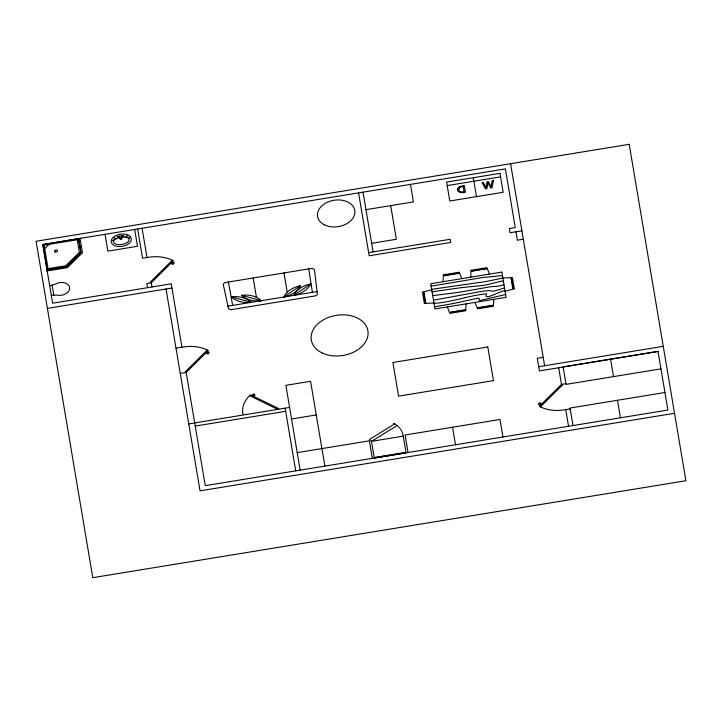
<?xml version="1.0" encoding="UTF-8"?>
<svg xmlns="http://www.w3.org/2000/svg" width="722" height="722" viewBox="0 0 722 722"><rect width="100%" height="100%" fill="white"/><g stroke="black" fill="none" stroke-linecap="round" stroke-linejoin="round"><path stroke-width="1.08" d="M443.055 281.697L443.344 275.894L459.625 273.232L461.809 278.638M466.06 303.863L465.762 309.675L449.49 312.337L447.306 306.931M470.735 277.176L471.024 271.364L487.305 268.701L489.489 274.107M493.74 299.341L493.442 305.153L477.17 307.816L474.986 302.401M121.928 235.787L121.513 238.468L120.394 238.648L119.121 236.247L121.928 235.787L121.585 238.007L120.177 238.233L119.121 236.247M493.361 180.735L492.079 187.792L490.707 188.018L487.901 182.792L486.926 188.641L485.518 188.866L482.034 182.594L483.253 182.386L486.077 187.675L487.034 181.773L488.307 181.565L491.122 186.799L492.079 180.951L493.361 180.735L493.252 180.04M120.303 238.495C119.247 239.993 123.029 239.433 121.54 238.287M127.614 235.318L125.375 237.249M121.693 237.294L123.895 237.15A9.314 6.606 -9 0 1 126.323 237.376L126.937 237.06A4.359 3.087 -9 0 1 129.003 237.98M44.71 248.675L49.069 244.37M47.264 269.82L66.568 266.662L80.981 252.538L78.671 238.811M47.273 269.911L66.641 266.743L80.981 252.538M147.532 287.69L146.819 283.484L151.268 282.753L173.424 260.795L172.35 260.272L150.194 282.23L151.268 282.753L151.981 286.959M180.256 373.436L186.195 372.471L208.351 350.513L207.277 349.99L185.112 371.947L186.195 372.471L205.265 485.662L667.895 410.042L658.004 351.343L563.106 366.857L566.057 384.375L660.955 368.861M249.559 395.629L250.408 394.799L278.575 408.526L277.726 409.365L249.559 395.629A32.734 23.23 -9 0 0 242.827 413.372L242.989 414.338M252.312 395.728L253.079 394.961M253.196 396.152L253.963 395.394M565.94 383.671L561.49 384.402L539.334 406.36L540.408 406.883L562.564 384.925L561.49 384.402L558.684 367.76M113.119 240.607L112.623 240.778M283.719 297.04L300.596 285.695A21.705 15.397 -9 0 0 283.719 297.04A21.705 15.397 -9 0 0 300.596 285.695M293.908 295.244L310.776 283.899A21.705 15.397 -9 0 0 293.908 295.244A21.705 15.397 -9 0 0 310.776 283.899M397.786 426.16L395.015 423.724L393.454 423.733L393.689 424.536L369.393 439.481L371.487 441.332L374.213 457.504L405.99 452.315L403.138 435.348M397.109 425.565L371.487 441.332L403.264 436.142M116.287 238.747L113.58 237.61M49.692 285.777L55.314 284.188A9.016 6.399 -9 0 1 69.574 287.464A9.016 6.399 -9 0 1 57.155 295.108L51.316 295.388M504.516 287.861L501.763 288.782A115.854 82.209 -9 0 0 499.11 289.73L493.045 291.273A4.07 2.888 -9 0 1 491.908 291.147L490.455 290.704A4.765 3.384 -9 0 0 489.516 290.524L482.684 291.192L433.462 300.19M505.048 291.011C503.451 288.962 482.323 302.148 486.511 294.269A1.146 0.812 -9 0 0 486.321 293.782C469.119 295.46 451.638 302.374 433.985 303.348M431.693 289.693L423.931 291.859L425.872 303.402L433.931 302.987M505.102 291.354L512.864 289.179L510.914 277.636L502.864 278.06L491.971 280.307A129.897 92.172 -9 0 1 487.901 281.129A148.506 105.376 -9 0 1 484.146 281.797L431.63 289.332M129.518 238.025L128.994 237.989M119.834 237.592L117.704 238.17A9.314 6.606 -9 0 0 115.475 239.153A5.605 3.971 -9 0 0 113.886 240.489A2.292 1.625 -9 0 0 113.571 241.554L113.67 242.132A3.339 2.365 -9 0 0 114.401 243.305A5.857 4.161 -9 0 0 116.332 244.253A8.429 5.984 -9 0 0 118.823 244.614A11.967 8.493 -9 0 0 124.942 243.612A8.429 5.984 -9 0 0 127.189 242.484A5.857 4.161 -9 0 0 128.706 240.968A3.339 2.365 -9 0 0 129.012 239.623L128.922 239.045A2.292 1.625 -9 0 0 128.272 238.143A5.605 3.971 -9 0 0 126.323 237.376M505.635 294.513L480.347 300.424L478.993 300.298L479.282 298.538L477.793 298.213L459.779 302.148A286.914 203.586 -9 0 1 451.079 303.926L434.581 306.85M317.184 291.58L227.863 306.182M503.983 284.703L503.496 284.811A13.14 9.323 -9 0 1 502.972 284.991L502.638 285.091A36.497 25.902 -9 0 1 500.68 285.659L498.424 286.165A13.33 9.458 -9 0 1 496.916 286.363L492.729 286.562A25.938 18.402 -9 0 0 490.563 286.751L463.732 291.489A387.967 275.29 -9 0 1 454.571 292.87L432.695 295.641M42.769 244.677L81.288 238.197M77.236 239.758L44.123 245.173L48.076 268.656M447.198 185.59L500.572 176.863M365.973 209.669L413.426 201.907L410.475 184.39M47.092 268.819L65.81 265.759L79.357 252.33L77.119 239.063M47.201 270.958L67.399 267.654L82.47 252.718L80.061 238.404M47.345 271.833L42.986 244.46M371.64 243.305L396.36 239.271L390.692 205.626M368.644 252.619L450.194 239.289L450.727 242.448L369.177 255.778L358.572 192.873M47.408 308.375L171.962 288.015M521.898 230.814L510.039 232.746L509.326 228.54L515.264 227.574L505.373 168.876L42.742 244.496L52.634 303.204L171.249 283.809L181.944 347.237M523.315 239.226L517.385 240.191L515.968 231.78M176.006 348.212L183.298 347.02A32.734 23.23 -9 0 1 207.277 349.99M543.215 357.318L537.285 358.292L539.406 370.909L658.031 351.515M188.767 423.904L289.594 407.425M538.702 366.704L663.256 346.343M195.229 426.088L285.677 411.305M291.544 418.986L316.254 414.942M297.211 452.631L369.375 440.835L372.326 458.353M664.944 392.515L570.046 408.029L572.997 425.556M570.19 408.905L564.387 409.852A32.734 23.23 -9 0 1 540.408 406.883M374.763 457.775L405.556 452.739M674.538 413.273L200.039 490.843L166.033 288.981M432.045 291.778L461.042 287.699A138.669 98.391 -9 0 1 467.179 287.058L483.009 285.443A48.275 34.259 -9 0 0 486.032 284.91L489.119 284.233A90.169 63.978 -9 0 0 495.22 282.627L503.333 280.849M431.097 286.174L478.235 278.277A98.914 70.187 -9 0 1 483.451 277.428L502.449 275.587M393.689 424.536L393.598 423.868L394.483 424.049M241.626 295.334L261.319 300.704A21.705 15.397 -9 0 0 241.626 295.334A21.705 15.397 -9 0 0 261.319 300.704M231.401 296.877L251.094 302.238A21.705 15.397 -9 0 0 231.401 296.877A21.705 15.397 -9 0 0 251.094 302.238M540.552 403.706L541.527 404.185M539.857 404.392L540.832 404.871M171.926 262.285L172.901 262.763M171.231 262.97L172.215 263.449M206.853 352.002L207.828 352.48M206.158 352.688L207.133 353.166M115.448 239.172L114.888 239.009A4.359 3.087 -9 0 0 113.137 240.57M398.427 426.765L399.031 427.397M399.6 428.047L400.123 428.715M400.62 429.4L401.071 430.095M401.486 430.808L401.865 431.539M402.199 432.279L402.497 433.038M402.75 433.796L402.966 434.572M228.414 282.031L232.646 305.415M610.559 359.096L613.51 376.622M617.49 400.277L620.442 417.794M565.741 409.636L568.548 426.278M510.589 163.704L544.632 365.729M473.298 177.72L476.484 196.646M502.954 437L500.003 419.482L405.105 434.996L408.056 452.513M452.559 427.234L455.51 444.761M363.022 192.142L373.093 251.897M405.836 452.875L374.547 457.992M324.873 466.114L310.586 381.306L285.876 385.34L300.162 470.148M283.981 272.943L287.239 292.284M285.145 408.147L295.713 470.879M253.178 277.979L256.436 297.32M142.09 228.26L147.017 257.519M137.64 228.991L142.568 258.25L148.38 257.303A32.734 23.23 -9 0 1 172.35 260.272M134.671 229.47L137.505 246.292L107.849 251.139L105.015 234.316M78.545 238.829L80.846 252.519M52.164 285.37L53.789 294.982M308.736 268.9L312.4 292.374M171.944 263.828C174.363 266.265 175.338 259.378 171.944 263.828M206.871 353.545C209.29 355.973 210.255 349.096 206.871 353.545M252.655 394.411C255.75 397.894 255.597 392.425 252.655 394.411M538.413 404.203C540.832 406.63 541.807 399.753 538.413 404.203M443.398 274.802L443.362 275.524L459.49 272.889L459.219 272.212L443.398 274.802M465.744 310.036L465.708 310.767L449.896 313.348L449.625 312.671L465.744 310.036M471.078 270.281L471.042 271.003L487.169 268.367L486.899 267.691L471.078 270.281M493.424 305.514L493.388 306.236L477.576 308.826L477.305 308.15L493.424 305.514M117.172 236.906C118.968 238.612 118.706 234.876 117.172 236.879M117.415 236.906L118.408 236.861L117.424 236.861M122.541 236.031C124.274 237.718 124.139 234.127 122.559 235.959M122.785 236.031L123.778 235.986L122.794 236.004M457.513 188.677C456.701 193.144 462.567 193.207 465.428 192.142L464.3 185.482L459.436 186.592L457.513 188.677M458.894 188.433C457.775 191.601 461.791 192.53 464.047 191.592L463.181 186.447L460.302 187.142L458.894 188.433M423.444 291.995L422.469 292.266L424.365 303.484L425.366 303.43L423.444 291.995M514.317 288.773L513.351 289.044L511.42 277.609L512.43 277.564L514.317 288.773M629.214 144.31L36.1 241.265L92.786 577.69L685.9 480.735L629.214 144.31M499.985 173.361L446.602 182.079L449.788 201.005L503.171 192.278L499.985 173.361M311.164 268.503L225.986 282.419A3.005 2.13 -9 0 0 223.369 284.982L228.405 308.132A3.005 2.13 -9 0 0 231.69 309.576L314.927 295.975A2.78 1.967 -9 0 0 317.31 293.601L314.476 270.091A3.005 2.13 -9 0 0 311.164 268.503M501.853 272.086L430.682 283.719L434.933 308.953L506.104 297.32L501.853 272.086M487.792 346.984L392.894 362.498L398.562 396.134L493.46 380.629L487.792 346.984M324.566 224.921A18.844 13.375 -9 0 0 354.683 213.929A18.844 13.375 -9 0 0 329.187 201.501A18.844 13.375 -9 0 0 324.566 224.921M321.985 352.868A28.672 20.342 -9 0 0 367.814 336.136A28.672 20.342 -9 0 0 329.015 317.229A28.672 20.342 -9 0 0 321.985 352.868M130.14 236.536A8.845 6.272 -9 0 0 127.604 234.894A10.207 7.238 -9 0 0 124.211 234.118A11.931 8.465 -9 0 0 116.404 235.39A10.207 7.238 -9 0 0 113.453 237.204A8.845 6.272 -9 0 0 111.594 239.569A7.328 5.198 -9 0 0 112.352 244.072A8.845 6.272 -9 0 0 114.879 245.715A10.207 7.238 -9 0 0 118.273 246.482A11.931 8.465 -9 0 0 126.079 245.209A10.207 7.238 -9 0 0 129.039 243.395A8.845 6.272 -9 0 0 130.899 241.04A7.328 5.198 -9 0 0 130.14 236.536M55.098 251.888A1.498 1.065 -9 0 0 57.498 251.012A1.498 1.065 -9 0 0 55.468 250.02A1.498 1.065 -9 0 0 55.098 251.888"/></g></svg>
